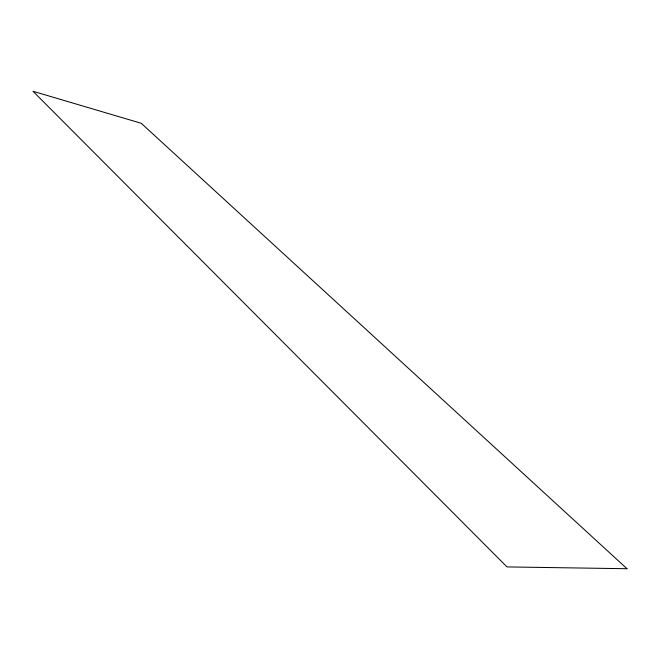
<?xml version="1.0" encoding="UTF-8"?>
<svg xmlns="http://www.w3.org/2000/svg" width="660" height="660" viewBox="0 0 660 660"><rect width="100%" height="100%" fill="white"/><g stroke="black" fill="none" stroke-linecap="round" stroke-linejoin="round"><path stroke-width="0.99" d="M627 568.722L507.004 566.915L33 91.278L141.224 123.271L627 568.722"/></g></svg>
